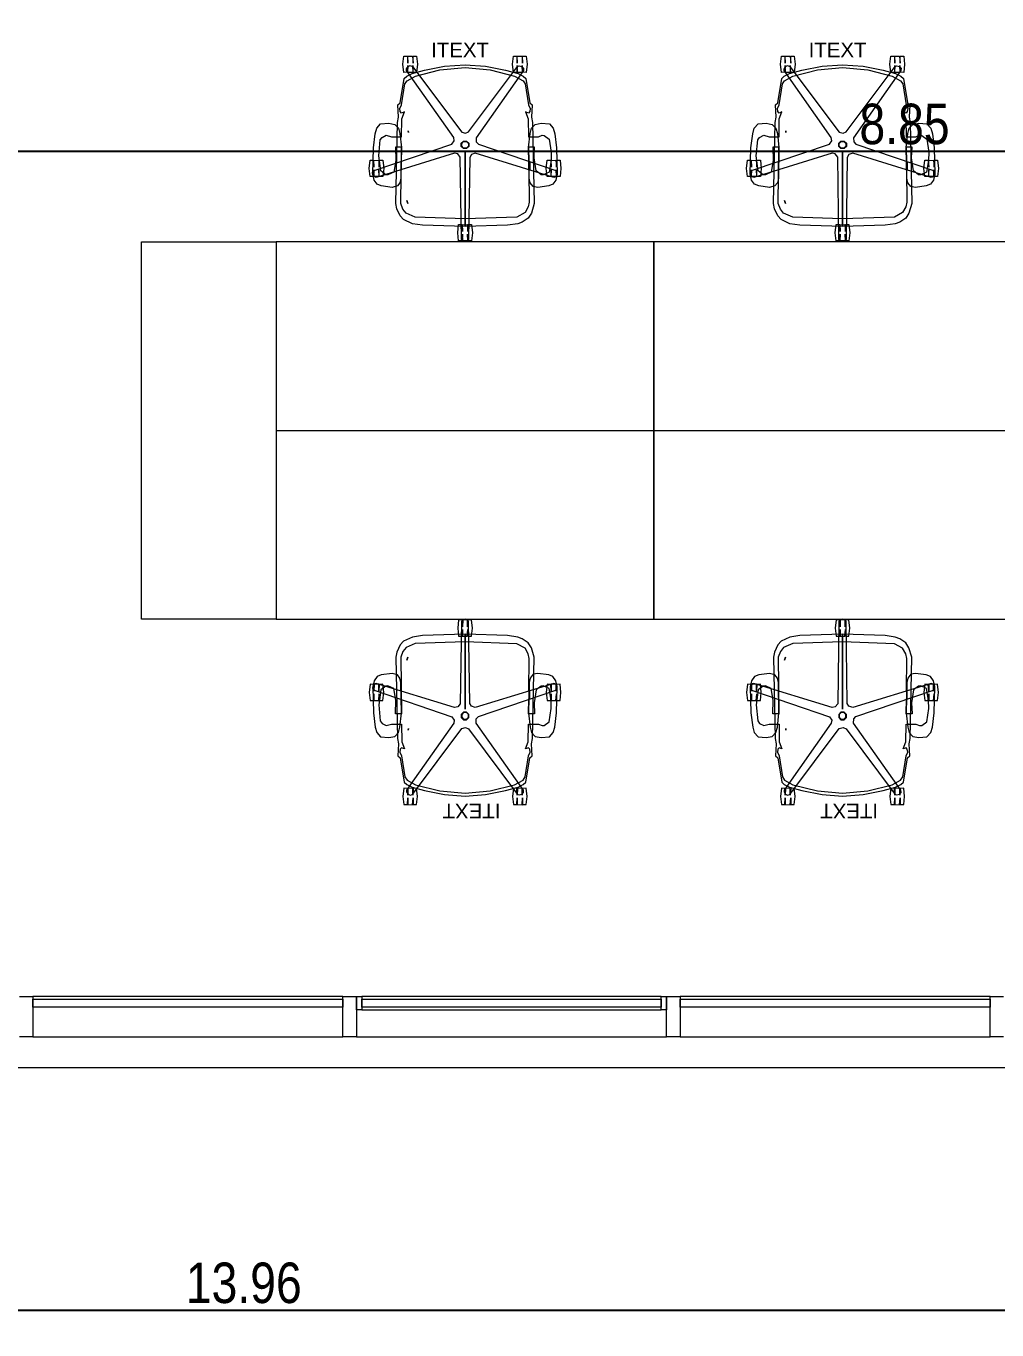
# Model space of a CAD drawing. Header units: millimetres. Extents: x 38 to 139, y 58 to 123.
# Drawn here: x 45.694 to 49.294, y 67.631 to 72.469 of the extents above; entities that cross this region are included whole.
import ezdxf

# ---------------------------------------------------------------- set-up
doc = ezdxf.new("R2010")
doc.units = ezdxf.units.MM
for name, color, linetype, lineweight in [('A-GLAZIDM', 7, 'Continuous', 9), ('A-WALL', 7, 'Continuous', 9), ('DIMENSION', 1, 'Continuous', 25), ('mobiliario ocasa', 7, 'Continuous', 5), ('SEAT-ARMPAD', 7, 'Continuous', 0), ('SEAT-BASE', 7, 'Continuous', 0), ('SEAT-CASTER', 7, 'Continuous', 0), ('SEAT-FABRIC', 7, 'Continuous', 0), ('SEAT-FRAME', 7, 'Continuous', 0), ('SEAT-SHAFT', 7, 'Continuous', 0)]:
    doc.layers.add(name, color=color, linetype=linetype, lineweight=lineweight)
doc.layers.add('CATALOGUE-TXT', color=7, linetype='Continuous', plot=False)
doc.layers.add('estructura', color=7, linetype='Continuous')
doc.styles.add('ARIAL', font='arial.ttf')
doc.styles.add('ARIALNARROW', font='ARIALN.TTF')
doc.dimstyles.new('C', dxfattribs={"dimscale": 1.5, "dimtxt": 0.15, "dimasz": 0.08, "dimexe": 0.01, "dimexo": 0, "dimgap": 0.025, "dimtad": 1, "dimzin": 0, "dimdsep": 46, "dimtxsty": 'ARIALNARROW', "dimblk": 'OBLIQUE', "dimcen": 0, "dimclrd": 256, "dimclre": 256, "dimclrt": 256, "dimadec": 0, "dimazin": 0, "dimtfac": 1.666667, "dimtofl": 0, "dimtmove": 0, "dimatfit": 0, "dimldrblk": 'OBLIQUE', "dimfxl": 0.1, "dimtolj": 1, "dimtzin": 0, "dimarcsym": 0})

# ---------------------------------------------------------------- blocks, each defined once
blk = doc.blocks.new('_Oblique')
at = {"layer": 'estructura', "color": 0, "lineweight": -2}
blk.add_line((-0.5, -0.5), (0.5, 0.5), dxfattribs=at)
blk = doc.blocks.new('*D73')
at = {"layer": 'Defpoints', "color": 0}
for p in [(136.763166, 77.831209), (39.523379, 68.622821), (136.763166, 63.52282)]:
    blk.add_point(p, dxfattribs=at)
at = {"layer": 'DIMENSION', "lineweight": -2}
for p, q in [((136.763166, 77.831209), (136.763166, 63.51282)), ((39.523379, 68.622821), (39.523379, 63.51282)), ((39.523379, 63.52282), (136.763166, 63.52282))]:
    blk.add_line(p, q, dxfattribs=at)
at = {"layer": 'DIMENSION', "lineweight": -2, "xscale": 0.08, "yscale": 0.08, "zscale": 0.08, "rotation": 180}
blk.add_blockref('_Oblique', (39.523379, 63.52282), dxfattribs=at)
at = {"layer": 'DIMENSION', "lineweight": -2, "xscale": 0.08, "yscale": 0.08, "zscale": 0.08}
blk.add_blockref('_Oblique', (136.763166, 63.52282), dxfattribs=at)
at = {"layer": 'DIMENSION', "insert": (88.143273, 63.624397), "char_height": 0.15, "attachment_point": 5, "style": 'ARIALNARROW'}
blk.add_mtext('\\A1;97.24', dxfattribs=at)
blk = doc.blocks.new('*D74')
at = {"layer": 'Defpoints', "color": 0}
for p in [(53.478387, 68.868709), (39.523379, 68.603709), (39.523379, 67.703709)]:
    blk.add_point(p, dxfattribs=at)
at = {"layer": 'DIMENSION', "lineweight": -2}
for p, q in [((53.478387, 68.868709), (53.478387, 67.693709)), ((39.523379, 68.603709), (39.523379, 67.693709)), ((53.478387, 67.703709), (39.523379, 67.703709))]:
    blk.add_line(p, q, dxfattribs=at)
at = {"layer": 'DIMENSION', "lineweight": -2, "xscale": 0.08, "yscale": 0.08, "zscale": 0.08, "rotation": 180}
blk.add_blockref('_Oblique', (39.523379, 67.703709), dxfattribs=at)
at = {"layer": 'DIMENSION', "lineweight": -2, "xscale": 0.08, "yscale": 0.08, "zscale": 0.08}
blk.add_blockref('_Oblique', (53.478387, 67.703709), dxfattribs=at)
at = {"layer": 'DIMENSION', "insert": (46.500883, 67.805286), "char_height": 0.15, "attachment_point": 5, "style": 'ARIALNARROW'}
blk.add_mtext('\\A1;13.96', dxfattribs=at)
blk = doc.blocks.new('*D75')
at = {"layer": 'Defpoints', "color": 0}
for p in [(44.52367, 72.002992), (44.52367, 72.002992), (53.378387, 68.868709)]:
    blk.add_point(p, dxfattribs=at)
at = {"layer": 'DIMENSION', "lineweight": -2}
for p, q in [((44.52367, 72.002992), (44.52367, 72.012992)), ((53.378387, 72.002992), (44.52367, 72.002992)), ((53.378387, 68.868709), (53.378387, 72.012992))]:
    blk.add_line(p, q, dxfattribs=at)
at = {"layer": 'DIMENSION', "lineweight": -2, "xscale": 0.08, "yscale": 0.08, "zscale": 0.08, "rotation": 180}
blk.add_blockref('_Oblique', (44.52367, 72.002992), dxfattribs=at)
at = {"layer": 'DIMENSION', "lineweight": -2, "xscale": 0.08, "yscale": 0.08, "zscale": 0.08}
blk.add_blockref('_Oblique', (53.378387, 72.002992), dxfattribs=at)
at = {"layer": 'DIMENSION', "insert": (48.951028, 72.104568), "char_height": 0.15, "attachment_point": 5, "style": 'ARIALNARROW'}
blk.add_mtext('\\A1;8.85', dxfattribs=at)

msp = doc.modelspace()

# ---------------------------------------------------------------- linework, layer by layer
at = {"layer": 'A-GLAZIDM', "color": 252, "lineweight": 18}
for p, q in [((45.66867, 68.868709), (45.71867, 68.868709)), ((45.71867, 68.868709), (45.71867, 68.718709)), ((45.71867, 68.828709), (45.71867, 68.858709)), ((45.71867, 68.858709), (46.86867, 68.858709)), ((46.86867, 68.868709), (46.91867, 68.868709)), ((46.86867, 68.718709), (46.86867, 68.868709)), ((46.86867, 68.858709), (46.86867, 68.828709)), ((46.91867, 68.818709), (46.91867, 68.868709)), ((46.91867, 68.868709), (46.93867, 68.868709)), ((46.91867, 68.868709), (46.91867, 68.718709)), ((46.93867, 68.868709), (46.93867, 68.818709)), ((46.93867, 68.828709), (46.93867, 68.858709)), ((46.93867, 68.858709), (48.04867, 68.858709)), ((48.04867, 68.818709), (48.04867, 68.868709)), ((48.04867, 68.868709), (48.06867, 68.868709)), ((48.04867, 68.858709), (48.04867, 68.828709)), ((48.06867, 68.868709), (48.06867, 68.818709)), ((48.06867, 68.868709), (48.11867, 68.868709)), ((48.06867, 68.718709), (48.06867, 68.868709)), ((48.11867, 68.868709), (48.11867, 68.718709)), ((48.11867, 68.828709), (48.11867, 68.858709)), ((48.11867, 68.858709), (49.26867, 68.858709)), ((49.26867, 68.868709), (49.31867, 68.868709)), ((49.26867, 68.718709), (49.26867, 68.868709)), ((49.26867, 68.858709), (49.26867, 68.828709)), ((46.86867, 68.828709), (45.71867, 68.828709)), ((46.93867, 68.818709), (46.91867, 68.818709)), ((48.04867, 68.828709), (46.93867, 68.828709)), ((48.06867, 68.818709), (48.04867, 68.818709)), ((49.26867, 68.828709), (48.11867, 68.828709)), ((45.71867, 68.718709), (45.66867, 68.718709)), ((46.91867, 68.718709), (46.86867, 68.718709)), ((48.11867, 68.718709), (48.06867, 68.718709)), ((49.31867, 68.718709), (49.26867, 68.718709))]:
    msp.add_line(p, q, dxfattribs=at)
at = {"layer": 'A-GLAZIDM', "color": 252}
for p, q in [((46.86867, 68.868709), (45.71867, 68.868709)), ((48.04867, 68.868709), (46.93867, 68.868709)), ((49.26867, 68.868709), (48.11867, 68.868709)), ((46.93867, 68.818709), (48.04867, 68.818709)), ((45.71867, 68.718709), (46.86867, 68.718709)), ((46.91867, 68.718709), (48.06867, 68.718709)), ((48.11867, 68.718709), (49.26867, 68.718709))]:
    msp.add_line(p, q, dxfattribs=at)
at = {"layer": 'A-WALL', "color": 252}
msp.add_line((50.49367, 68.603709), (40.89367, 68.603709), dxfattribs=at)
at = {"layer": 'mobiliario ocasa', "color": 252, "ltscale": 10}
for p, q in [((46.12126, 71.668709), (46.62126, 71.668709)), ((46.12126, 70.268709), (46.12126, 71.668709)), ((48.02126, 71.668709), (46.62126, 71.668709)), ((46.62126, 71.668709), (46.62126, 70.268709)), ((46.62126, 71.668709), (46.62126, 70.268709)), ((48.02126, 70.268709), (48.02126, 71.668709)), ((49.42126, 71.668709), (48.02126, 71.668709)), ((48.02126, 71.668709), (48.02126, 70.268709)), ((46.62126, 70.968709), (48.02126, 70.968709)), ((48.02126, 70.968709), (49.42126, 70.968709)), ((46.62126, 70.268709), (46.12126, 70.268709)), ((46.62126, 70.268709), (48.02126, 70.268709)), ((48.02126, 70.268709), (49.42126, 70.268709))]:
    msp.add_line(p, q, dxfattribs=at)
at = {"layer": 'SEAT-ARMPAD', "color": 252, "linetype": 'Continuous'}
for points in [[(46.979309, 71.920488), (46.981384, 72.016934), (46.988029, 72.069478), (46.993799, 72.08988), (47.008113, 72.105608), (47.038388, 72.108094), (47.060687, 72.103795), (47.074097, 72.089999), (47.079711, 72.069569), (47.085446, 72.018047), (47.083371, 71.903986), (47.07952, 71.887683), (47.070662, 71.8761), (47.050587, 71.870235), (47.010966, 71.87578), (46.995295, 71.882124), (46.983847, 71.89731), (46.979309, 71.920488)], [(47.557074, 72.018047), (47.562808, 72.069569), (47.568422, 72.089999), (47.581832, 72.103795), (47.604132, 72.108094), (47.634406, 72.105608), (47.64872, 72.08988), (47.654491, 72.069478), (47.661135, 72.016934), (47.66321, 71.920488), (47.658672, 71.89731), (47.647224, 71.882124), (47.631553, 71.87578), (47.591932, 71.870235), (47.573962, 71.873348), (47.562999, 71.887683), (47.559149, 71.903986), (47.557074, 72.018047)], [(48.379309, 71.920488), (48.381384, 72.016934), (48.388029, 72.069478), (48.393799, 72.08988), (48.408113, 72.105608), (48.438388, 72.108094), (48.460687, 72.103795), (48.474097, 72.089999), (48.479711, 72.069569), (48.485446, 72.018047), (48.483371, 71.903986), (48.47952, 71.887683), (48.470662, 71.8761), (48.450587, 71.870235), (48.410966, 71.87578), (48.395295, 71.882124), (48.383847, 71.89731), (48.379309, 71.920488)], [(48.957074, 72.018047), (48.962808, 72.069569), (48.968422, 72.089999), (48.981832, 72.103795), (49.004132, 72.108094), (49.034406, 72.105608), (49.04872, 72.08988), (49.054491, 72.069478), (49.061135, 72.016934), (49.06321, 71.920488), (49.058672, 71.89731), (49.047224, 71.882124), (49.031553, 71.87578), (48.991932, 71.870235), (48.973962, 71.873348), (48.962999, 71.887683), (48.959149, 71.903986), (48.957074, 72.018047)], [(46.979309, 70.016931), (46.981384, 69.920485), (46.988029, 69.86794), (46.993799, 69.847538), (47.008113, 69.831811), (47.038388, 69.829325), (47.060687, 69.833623), (47.074097, 69.84742), (47.079711, 69.86785), (47.085446, 69.919371), (47.083371, 70.033433), (47.07952, 70.049736), (47.070662, 70.061318), (47.050587, 70.067184), (47.010966, 70.061638), (46.995295, 70.055295), (46.983847, 70.040109), (46.979309, 70.016931)], [(47.557074, 69.919371), (47.562808, 69.86785), (47.568422, 69.84742), (47.581832, 69.833623), (47.604132, 69.829325), (47.634406, 69.831811), (47.64872, 69.847538), (47.654491, 69.86794), (47.661135, 69.920485), (47.66321, 70.016931), (47.658672, 70.040109), (47.647224, 70.055295), (47.631553, 70.061638), (47.591932, 70.067184), (47.573962, 70.064071), (47.562999, 70.049736), (47.559149, 70.033433), (47.557074, 69.919371)], [(48.379309, 70.016931), (48.381384, 69.920485), (48.388029, 69.86794), (48.393799, 69.847538), (48.408113, 69.831811), (48.438388, 69.829325), (48.460687, 69.833623), (48.474097, 69.84742), (48.479711, 69.86785), (48.485446, 69.919371), (48.483371, 70.033433), (48.47952, 70.049736), (48.470662, 70.061318), (48.450587, 70.067184), (48.410966, 70.061638), (48.395295, 70.055295), (48.383847, 70.040109), (48.379309, 70.016931)], [(48.957074, 69.919371), (48.962808, 69.86785), (48.968422, 69.84742), (48.981832, 69.833623), (49.004132, 69.829325), (49.034406, 69.831811), (49.04872, 69.847538), (49.054491, 69.86794), (49.061135, 69.920485), (49.06321, 70.016931), (49.058672, 70.040109), (49.047224, 70.055295), (49.031553, 70.061638), (48.991932, 70.067184), (48.973962, 70.064071), (48.962999, 70.049736), (48.959149, 70.033433), (48.957074, 69.919371)]]:
    msp.add_lwpolyline(points, dxfattribs=at)
at = {"layer": 'SEAT-BASE', "color": 252, "linetype": 'Continuous'}
for points in [[(46.978512, 71.925373), (46.983964, 71.932289), (47.272721, 72.030865), (47.281109, 72.043284), (47.27963, 72.055289), (47.104726, 72.30368), (47.104491, 72.309656), (47.110048, 72.31875), (47.117699, 72.322289), (47.125962, 72.319241), (47.308944, 72.075078), (47.323348, 72.070939), (47.334307, 72.076055), (47.516494, 72.319155), (47.522104, 72.321225), (47.53247, 72.318751), (47.5382, 72.312567), (47.537855, 72.303768), (47.362186, 72.05429), (47.362701, 72.039313), (47.370953, 72.03047), (47.658454, 71.932323), (47.662157, 71.927627), (47.663006, 71.917003), (47.658897, 71.909643), (47.650421, 71.907252), (47.358869, 71.99723), (47.344784, 71.992112), (47.338924, 71.981531), (47.334423, 71.677773), (47.331101, 71.6728), (47.32126, 71.668709), (47.31299, 71.670344), (47.308097, 71.677666), (47.303577, 71.982752), (47.294357, 71.994567), (47.282483, 71.99687), (46.992201, 71.907284), (46.986445, 71.908907), (46.979513, 71.917002), (46.978512, 71.925373)], [(48.378512, 71.925373), (48.383964, 71.932289), (48.672721, 72.030865), (48.681109, 72.043284), (48.67963, 72.055289), (48.504726, 72.30368), (48.504491, 72.309656), (48.510048, 72.31875), (48.517699, 72.322289), (48.525962, 72.319241), (48.708944, 72.075078), (48.723348, 72.070939), (48.734307, 72.076055), (48.916494, 72.319155), (48.922104, 72.321225), (48.93247, 72.318751), (48.9382, 72.312567), (48.937855, 72.303768), (48.762186, 72.05429), (48.762701, 72.039313), (48.770953, 72.03047), (49.058454, 71.932323), (49.062157, 71.927627), (49.063006, 71.917003), (49.058897, 71.909643), (49.050421, 71.907252), (48.758869, 71.99723), (48.744784, 71.992112), (48.738924, 71.981531), (48.734423, 71.677773), (48.731101, 71.6728), (48.72126, 71.668709), (48.71299, 71.670344), (48.708097, 71.677666), (48.703577, 71.982752), (48.694357, 71.994567), (48.682483, 71.99687), (48.392201, 71.907284), (48.386445, 71.908907), (48.379513, 71.917002), (48.378512, 71.925373)], [(46.978512, 70.012046), (46.983964, 70.00513), (47.272721, 69.906554), (47.281109, 69.894134), (47.27963, 69.88213), (47.104726, 69.633738), (47.104491, 69.627763), (47.110048, 69.618669), (47.117699, 69.61513), (47.125962, 69.618178), (47.308944, 69.862341), (47.323348, 69.86648), (47.334307, 69.861364), (47.516494, 69.618263), (47.522104, 69.616193), (47.53247, 69.618668), (47.5382, 69.624851), (47.537855, 69.633651), (47.362186, 69.883128), (47.362701, 69.898106), (47.370953, 69.906948), (47.658454, 70.005095), (47.662157, 70.009792), (47.663006, 70.020415), (47.658897, 70.027776), (47.650421, 70.030166), (47.358869, 69.940188), (47.344784, 69.945306), (47.338924, 69.955887), (47.334423, 70.259646), (47.331101, 70.264618), (47.32126, 70.268709), (47.31299, 70.267075), (47.308097, 70.259753), (47.303577, 69.954666), (47.294357, 69.942851), (47.282483, 69.940549), (46.992201, 70.030135), (46.986445, 70.028511), (46.979513, 70.020416), (46.978512, 70.012046)], [(48.378512, 70.012046), (48.383964, 70.00513), (48.672721, 69.906554), (48.681109, 69.894134), (48.67963, 69.88213), (48.504726, 69.633738), (48.504491, 69.627763), (48.510048, 69.618669), (48.517699, 69.61513), (48.525962, 69.618178), (48.708944, 69.862341), (48.723348, 69.86648), (48.734307, 69.861364), (48.916494, 69.618263), (48.922104, 69.616193), (48.93247, 69.618668), (48.9382, 69.624851), (48.937855, 69.633651), (48.762186, 69.883128), (48.762701, 69.898106), (48.770953, 69.906948), (49.058454, 70.005095), (49.062157, 70.009792), (49.063006, 70.020415), (49.058897, 70.027776), (49.050421, 70.030166), (48.758869, 69.940188), (48.744784, 69.945306), (48.738924, 69.955887), (48.734423, 70.259646), (48.731101, 70.264618), (48.72126, 70.268709), (48.71299, 70.267075), (48.708097, 70.259753), (48.703577, 69.954666), (48.694357, 69.942851), (48.682483, 69.940549), (48.392201, 70.030135), (48.386445, 70.028511), (48.379513, 70.020416), (48.378512, 70.012046)]]:
    msp.add_lwpolyline(points, dxfattribs=at)
at = {"layer": 'SEAT-CASTER', "color": 252, "linetype": 'Continuous'}
for points in [[(47.091026, 72.326843), (47.094467, 72.357151), (47.107563, 72.356949), (47.109087, 72.331681), (47.109087, 72.356804), (47.126857, 72.35732), (47.128897, 72.331681), (47.128897, 72.356949), (47.141993, 72.357151), (47.145434, 72.326843), (47.141999, 72.29659), (47.128897, 72.297415), (47.127373, 72.322004), (47.127373, 72.296881), (47.109603, 72.296365), (47.109087, 72.322004), (47.107563, 72.297415), (47.094461, 72.29659), (47.091026, 72.326843)], [(47.497085, 72.326843), (47.500527, 72.357151), (47.513622, 72.356949), (47.515146, 72.331681), (47.515146, 72.356804), (47.532916, 72.35732), (47.534956, 72.331681), (47.534956, 72.356949), (47.548052, 72.357151), (47.551494, 72.326843), (47.548058, 72.29659), (47.534956, 72.297415), (47.533432, 72.322004), (47.533432, 72.296881), (47.515662, 72.296365), (47.515146, 72.322004), (47.513622, 72.297415), (47.50052, 72.29659), (47.497085, 72.326843)], [(48.491026, 72.326843), (48.494467, 72.357151), (48.507563, 72.356949), (48.509087, 72.331681), (48.509087, 72.356804), (48.526857, 72.35732), (48.528897, 72.331681), (48.528897, 72.356949), (48.541993, 72.357151), (48.545434, 72.326843), (48.541999, 72.29659), (48.528897, 72.297415), (48.527373, 72.322004), (48.527373, 72.296881), (48.509603, 72.296365), (48.509087, 72.322004), (48.507563, 72.297415), (48.494461, 72.29659), (48.491026, 72.326843)], [(48.897085, 72.326843), (48.900527, 72.357151), (48.913622, 72.356949), (48.915146, 72.331681), (48.915146, 72.356804), (48.932916, 72.35732), (48.934956, 72.331681), (48.934956, 72.356949), (48.948052, 72.357151), (48.951494, 72.326843), (48.948058, 72.29659), (48.934956, 72.297415), (48.933432, 72.322004), (48.933432, 72.296881), (48.915662, 72.296365), (48.915146, 72.322004), (48.913622, 72.297415), (48.90052, 72.29659), (48.897085, 72.326843)], [(47.091026, 69.610576), (47.094467, 69.580268), (47.107563, 69.580469), (47.109087, 69.605738), (47.109087, 69.580614), (47.126857, 69.580098), (47.128897, 69.605738), (47.128897, 69.580469), (47.141993, 69.580268), (47.145434, 69.610576), (47.141999, 69.640829), (47.128897, 69.640003), (47.127373, 69.615414), (47.127373, 69.640538), (47.109603, 69.641054), (47.109087, 69.615414), (47.107563, 69.640003), (47.094461, 69.640829), (47.091026, 69.610576)], [(47.497085, 69.610576), (47.500527, 69.580268), (47.513622, 69.580469), (47.515146, 69.605738), (47.515146, 69.580614), (47.532916, 69.580098), (47.534956, 69.605738), (47.534956, 69.580469), (47.548052, 69.580268), (47.551494, 69.610576), (47.548058, 69.640829), (47.534956, 69.640003), (47.533432, 69.615414), (47.533432, 69.640538), (47.515662, 69.641054), (47.515146, 69.615414), (47.513622, 69.640003), (47.50052, 69.640829), (47.497085, 69.610576)], [(48.491026, 69.610576), (48.494467, 69.580268), (48.507563, 69.580469), (48.509087, 69.605738), (48.509087, 69.580614), (48.526857, 69.580098), (48.528897, 69.605738), (48.528897, 69.580469), (48.541993, 69.580268), (48.545434, 69.610576), (48.541999, 69.640829), (48.528897, 69.640003), (48.527373, 69.615414), (48.527373, 69.640538), (48.509603, 69.641054), (48.509087, 69.615414), (48.507563, 69.640003), (48.494461, 69.640829), (48.491026, 69.610576)], [(48.897085, 69.610576), (48.900527, 69.580268), (48.913622, 69.580469), (48.915146, 69.605738), (48.915146, 69.580614), (48.932916, 69.580098), (48.934956, 69.605738), (48.934956, 69.580469), (48.948052, 69.580268), (48.951494, 69.610576), (48.948058, 69.640829), (48.934956, 69.640003), (48.933432, 69.615414), (48.933432, 69.640538), (48.915662, 69.641054), (48.915146, 69.615414), (48.913622, 69.640003), (48.90052, 69.640829), (48.897085, 69.610576)]]:
    msp.add_lwpolyline(points, dxfattribs=at)
for points in [[(46.965546, 71.940657), (46.968988, 71.970966), (46.982084, 71.970764), (46.983608, 71.945496), (46.983608, 71.970619), (47.001378, 71.971135), (47.003418, 71.945496), (47.003418, 71.970764), (47.016513, 71.970966), (47.019955, 71.940657), (47.01652, 71.910405), (47.003418, 71.91123), (47.001894, 71.935819), (47.001894, 71.910696), (46.984124, 71.91018), (46.983608, 71.935819), (46.982084, 71.91123), (46.968982, 71.910405), (46.965546, 71.940657)], [(47.622564, 71.940657), (47.626006, 71.970966), (47.639101, 71.970764), (47.640625, 71.945496), (47.640625, 71.970619), (47.658395, 71.971135), (47.660435, 71.945496), (47.660435, 71.970764), (47.673531, 71.970966), (47.676973, 71.940657), (47.673537, 71.910405), (47.660435, 71.91123), (47.658912, 71.935819), (47.658912, 71.910696), (47.641141, 71.91018), (47.640625, 71.935819), (47.639101, 71.91123), (47.625999, 71.910405), (47.622564, 71.940657)], [(48.365546, 71.940657), (48.368988, 71.970966), (48.382084, 71.970764), (48.383608, 71.945496), (48.383608, 71.970619), (48.401378, 71.971135), (48.403418, 71.945496), (48.403418, 71.970764), (48.416513, 71.970966), (48.419955, 71.940657), (48.41652, 71.910405), (48.403418, 71.91123), (48.401894, 71.935819), (48.401894, 71.910696), (48.384124, 71.91018), (48.383608, 71.935819), (48.382084, 71.91123), (48.368982, 71.910405), (48.365546, 71.940657)], [(49.022564, 71.940657), (49.026006, 71.970966), (49.039101, 71.970764), (49.040625, 71.945496), (49.040625, 71.970619), (49.058395, 71.971135), (49.060435, 71.945496), (49.060435, 71.970764), (49.073531, 71.970966), (49.076973, 71.940657), (49.073537, 71.910405), (49.060435, 71.91123), (49.058912, 71.935819), (49.058912, 71.910696), (49.041141, 71.91018), (49.040625, 71.935819), (49.039101, 71.91123), (49.025999, 71.910405), (49.022564, 71.940657)], [(47.294055, 71.701982), (47.297497, 71.73229), (47.310592, 71.732089), (47.312116, 71.70682), (47.312116, 71.731944), (47.329887, 71.73246), (47.331927, 71.70682), (47.331927, 71.732089), (47.345022, 71.73229), (47.348464, 71.701982), (47.345028, 71.671729), (47.331927, 71.672555), (47.330403, 71.697144), (47.330403, 71.67202), (47.312632, 71.671504), (47.312116, 71.697144), (47.310592, 71.672555), (47.297491, 71.671729), (47.294055, 71.701982)], [(48.694055, 71.701982), (48.697497, 71.73229), (48.710592, 71.732089), (48.712116, 71.70682), (48.712116, 71.731944), (48.729887, 71.73246), (48.731927, 71.70682), (48.731927, 71.732089), (48.745022, 71.73229), (48.748464, 71.701982), (48.745028, 71.671729), (48.731927, 71.672555), (48.730403, 71.697144), (48.730403, 71.67202), (48.712632, 71.671504), (48.712116, 71.697144), (48.710592, 71.672555), (48.697491, 71.671729), (48.694055, 71.701982)], [(47.294055, 70.235437), (47.297497, 70.205128), (47.310592, 70.20533), (47.312116, 70.230598), (47.312116, 70.205475), (47.329887, 70.204959), (47.331927, 70.230598), (47.331927, 70.20533), (47.345022, 70.205128), (47.348464, 70.235437), (47.345028, 70.265689), (47.331927, 70.264864), (47.330403, 70.240275), (47.330403, 70.265398), (47.312632, 70.265914), (47.312116, 70.240275), (47.310592, 70.264864), (47.297491, 70.265689), (47.294055, 70.235437)], [(48.694055, 70.235437), (48.697497, 70.205128), (48.710592, 70.20533), (48.712116, 70.230598), (48.712116, 70.205475), (48.729887, 70.204959), (48.731927, 70.230598), (48.731927, 70.20533), (48.745022, 70.205128), (48.748464, 70.235437), (48.745028, 70.265689), (48.731927, 70.264864), (48.730403, 70.240275), (48.730403, 70.265398), (48.712632, 70.265914), (48.712116, 70.240275), (48.710592, 70.264864), (48.697491, 70.265689), (48.694055, 70.235437)], [(46.965546, 69.996761), (46.968988, 69.966453), (46.982084, 69.966655), (46.983608, 69.991923), (46.983608, 69.966799), (47.001378, 69.966283), (47.003418, 69.991923), (47.003418, 69.966655), (47.016513, 69.966453), (47.019955, 69.996761), (47.01652, 70.027014), (47.003418, 70.026189), (47.001894, 70.001599), (47.001894, 70.026723), (46.984124, 70.027239), (46.983608, 70.001599), (46.982084, 70.026189), (46.968982, 70.027014), (46.965546, 69.996761)], [(47.622564, 69.996761), (47.626006, 69.966453), (47.639101, 69.966655), (47.640625, 69.991923), (47.640625, 69.966799), (47.658395, 69.966283), (47.660435, 69.991923), (47.660435, 69.966655), (47.673531, 69.966453), (47.676973, 69.996761), (47.673537, 70.027014), (47.660435, 70.026189), (47.658912, 70.001599), (47.658912, 70.026723), (47.641141, 70.027239), (47.640625, 70.001599), (47.639101, 70.026189), (47.625999, 70.027014), (47.622564, 69.996761)], [(48.365546, 69.996761), (48.368988, 69.966453), (48.382084, 69.966655), (48.383608, 69.991923), (48.383608, 69.966799), (48.401378, 69.966283), (48.403418, 69.991923), (48.403418, 69.966655), (48.416513, 69.966453), (48.419955, 69.996761), (48.41652, 70.027014), (48.403418, 70.026189), (48.401894, 70.001599), (48.401894, 70.026723), (48.384124, 70.027239), (48.383608, 70.001599), (48.382084, 70.026189), (48.368982, 70.027014), (48.365546, 69.996761)], [(49.022564, 69.996761), (49.026006, 69.966453), (49.039101, 69.966655), (49.040625, 69.991923), (49.040625, 69.966799), (49.058395, 69.966283), (49.060435, 69.991923), (49.060435, 69.966655), (49.073531, 69.966453), (49.076973, 69.996761), (49.073537, 70.027014), (49.060435, 70.026189), (49.058912, 70.001599), (49.058912, 70.026723), (49.041141, 70.027239), (49.040625, 70.001599), (49.039101, 70.026189), (49.025999, 70.027014), (49.022564, 69.996761)]]:
    msp.add_lwpolyline(points, close=True, dxfattribs=at)
at = {"layer": 'SEAT-FABRIC', "color": 252, "linetype": 'Continuous'}
for points in [[(47.064864, 71.809969), (47.070998, 72.111198), (47.074718, 72.131268), (47.072354, 72.175914), (47.081023, 72.183515), (47.095504, 72.273879), (47.105283, 72.28264), (47.124714, 72.292302), (47.170594, 72.305239), (47.245353, 72.319814), (47.321285, 72.325486), (47.397218, 72.319814), (47.471977, 72.305239), (47.517856, 72.292302), (47.537288, 72.28264), (47.547067, 72.273879), (47.561548, 72.183515), (47.570217, 72.175914), (47.567826, 72.131215), (47.571522, 72.111164), (47.577655, 71.809969), (47.567508, 71.774851), (47.555674, 71.756667), (47.533405, 71.741818), (47.51655, 71.73543), (47.47942, 71.729887), (47.32126, 71.724738), (47.32126, 71.752766), (47.32126, 71.724738), (47.163099, 71.729887), (47.12597, 71.73543), (47.093265, 71.751034), (47.081074, 71.764335), (47.068766, 71.791199), (47.064864, 71.809969)], [(48.464864, 71.809969), (48.470998, 72.111198), (48.474718, 72.131268), (48.472354, 72.175914), (48.481023, 72.183515), (48.495504, 72.273879), (48.505283, 72.28264), (48.524714, 72.292302), (48.570594, 72.305239), (48.645353, 72.319814), (48.721285, 72.325486), (48.797218, 72.319814), (48.871977, 72.305239), (48.917856, 72.292302), (48.937288, 72.28264), (48.947067, 72.273879), (48.961548, 72.183515), (48.970217, 72.175914), (48.967826, 72.131215), (48.971522, 72.111164), (48.977655, 71.809969), (48.967508, 71.774851), (48.955674, 71.756667), (48.933405, 71.741818), (48.91655, 71.73543), (48.87942, 71.729887), (48.72126, 71.724738), (48.72126, 71.752766), (48.72126, 71.724738), (48.563099, 71.729887), (48.52597, 71.73543), (48.493265, 71.751034), (48.481074, 71.764335), (48.468766, 71.791199), (48.464864, 71.809969)], [(47.064864, 70.127449), (47.070998, 69.82622), (47.074718, 69.806151), (47.072354, 69.761505), (47.081023, 69.753904), (47.095504, 69.66354), (47.105283, 69.654779), (47.124714, 69.645117), (47.170594, 69.632179), (47.245353, 69.617604), (47.321285, 69.611933), (47.397218, 69.617604), (47.471977, 69.632179), (47.517856, 69.645117), (47.537288, 69.654779), (47.547067, 69.66354), (47.561548, 69.753904), (47.570217, 69.761505), (47.567826, 69.806204), (47.571522, 69.826255), (47.577655, 70.127449), (47.567508, 70.162568), (47.555674, 70.180752), (47.533405, 70.195601), (47.51655, 70.201989), (47.47942, 70.207531), (47.32126, 70.212681), (47.32126, 70.184652), (47.32126, 70.212681), (47.163099, 70.207531), (47.12597, 70.201989), (47.093265, 70.186385), (47.081074, 70.173084), (47.068766, 70.14622), (47.064864, 70.127449)], [(48.464864, 70.127449), (48.470998, 69.82622), (48.474718, 69.806151), (48.472354, 69.761505), (48.481023, 69.753904), (48.495504, 69.66354), (48.505283, 69.654779), (48.524714, 69.645117), (48.570594, 69.632179), (48.645353, 69.617604), (48.721285, 69.611933), (48.797218, 69.617604), (48.871977, 69.632179), (48.917856, 69.645117), (48.937288, 69.654779), (48.947067, 69.66354), (48.961548, 69.753904), (48.970217, 69.761505), (48.967826, 69.806204), (48.971522, 69.826255), (48.977655, 70.127449), (48.967508, 70.162568), (48.955674, 70.180752), (48.933405, 70.195601), (48.91655, 70.201989), (48.87942, 70.207531), (48.72126, 70.212681), (48.72126, 70.184652), (48.72126, 70.212681), (48.563099, 70.207531), (48.52597, 70.201989), (48.493265, 70.186385), (48.481074, 70.173084), (48.468766, 70.14622), (48.464864, 70.127449)]]:
    msp.add_lwpolyline(points, close=True, dxfattribs=at)
at = {"layer": 'SEAT-FRAME', "color": 252, "linetype": 'Continuous'}
for points in [[(47.006839, 72.046639), (47.013819, 72.055812), (47.02891, 72.063447), (47.049065, 72.058359), (47.08587, 72.058334), (47.086703, 72.124492), (47.096711, 72.150601), (47.085938, 72.14579), (47.081385, 72.151343), (47.079485, 72.162647), (47.08568, 72.175975), (47.098104, 72.254307), (47.106207, 72.265923), (47.137278, 72.283237), (47.228019, 72.306084), (47.321285, 72.31468), (47.414551, 72.306084), (47.505292, 72.283237), (47.536364, 72.265923), (47.544467, 72.254307), (47.556891, 72.175975), (47.563085, 72.162647), (47.561186, 72.151343), (47.556636, 72.145788), (47.545784, 72.150635), (47.555816, 72.124492), (47.556649, 72.058334), (47.593454, 72.058359), (47.606946, 72.064152), (47.615374, 72.063261), (47.633595, 72.049379), (47.641011, 72.000924), (47.640395, 71.970082), (47.632821, 71.92682), (47.611602, 71.91647), (47.603175, 71.917361), (47.584953, 71.931244), (47.577538, 71.979698), (47.579515, 72.019996), (47.557133, 72.019825), (47.557833, 71.964245), (47.561323, 71.963259), (47.561323, 71.934341), (47.558222, 71.93336), (47.559591, 71.815099), (47.555687, 71.797747), (47.543753, 71.776635), (47.51333, 71.760023), (47.32126, 71.753108), (47.32126, 72.002645), (47.32126, 71.753108), (47.136447, 71.759761), (47.102628, 71.774527), (47.090639, 71.7895), (47.082868, 71.810387), (47.085386, 72.019825), (47.063004, 72.019996), (47.064366, 71.970082), (47.056791, 71.926819), (47.035573, 71.91647), (47.027145, 71.917361), (47.008924, 71.931244), (47.001169, 71.987292), (47.006839, 72.046639)], [(48.406839, 72.046639), (48.413819, 72.055812), (48.42891, 72.063447), (48.449065, 72.058359), (48.48587, 72.058334), (48.486703, 72.124492), (48.496711, 72.150601), (48.485938, 72.14579), (48.481385, 72.151343), (48.479485, 72.162647), (48.48568, 72.175975), (48.498104, 72.254307), (48.506207, 72.265923), (48.537278, 72.283237), (48.628019, 72.306084), (48.721285, 72.31468), (48.814551, 72.306084), (48.905292, 72.283237), (48.936364, 72.265923), (48.944467, 72.254307), (48.956891, 72.175975), (48.963085, 72.162647), (48.961186, 72.151343), (48.956636, 72.145788), (48.945784, 72.150635), (48.955816, 72.124492), (48.956649, 72.058334), (48.993454, 72.058359), (49.006946, 72.064152), (49.015374, 72.063261), (49.033595, 72.049379), (49.041011, 72.000924), (49.040395, 71.970082), (49.032821, 71.92682), (49.011602, 71.91647), (49.003175, 71.917361), (48.984953, 71.931244), (48.977538, 71.979698), (48.979515, 72.019996), (48.957133, 72.019825), (48.957833, 71.964245), (48.961323, 71.963259), (48.961323, 71.934341), (48.958222, 71.93336), (48.959591, 71.815099), (48.955687, 71.797747), (48.943753, 71.776635), (48.91333, 71.760023), (48.72126, 71.753108), (48.72126, 72.002645), (48.72126, 71.753108), (48.536447, 71.759761), (48.502628, 71.774527), (48.490639, 71.7895), (48.482868, 71.810387), (48.485386, 72.019825), (48.463004, 72.019996), (48.464366, 71.970082), (48.456791, 71.926819), (48.435573, 71.91647), (48.427145, 71.917361), (48.408924, 71.931244), (48.401169, 71.987292), (48.406839, 72.046639)], [(47.110749, 72.080554), (47.11144, 72.074393), (47.111426, 72.074368), (47.110749, 72.080554)], [(48.510749, 72.080554), (48.51144, 72.074393), (48.511426, 72.074368), (48.510749, 72.080554)], [(47.006839, 69.89078), (47.013819, 69.881606), (47.02891, 69.873971), (47.049065, 69.879059), (47.08587, 69.879085), (47.086703, 69.812927), (47.096711, 69.786818), (47.085938, 69.791629), (47.081385, 69.786076), (47.079485, 69.774771), (47.08568, 69.761444), (47.098104, 69.683112), (47.106207, 69.671496), (47.137278, 69.654181), (47.228019, 69.631335), (47.321285, 69.622738), (47.414551, 69.631335), (47.505292, 69.654181), (47.536364, 69.671496), (47.544467, 69.683112), (47.556891, 69.761444), (47.563085, 69.774771), (47.561186, 69.786076), (47.556636, 69.791631), (47.545784, 69.786784), (47.555816, 69.812927), (47.556649, 69.879085), (47.593454, 69.879059), (47.606946, 69.873266), (47.615374, 69.874158), (47.633595, 69.88804), (47.641011, 69.936495), (47.640395, 69.967337), (47.632821, 70.010599), (47.611602, 70.020948), (47.603175, 70.020057), (47.584953, 70.006175), (47.577538, 69.95772), (47.579515, 69.917423), (47.557133, 69.917594), (47.557833, 69.973174), (47.561323, 69.974159), (47.561323, 70.003077), (47.558222, 70.004059), (47.559591, 70.12232), (47.555687, 70.139671), (47.543753, 70.160783), (47.51333, 70.177396), (47.32126, 70.18431), (47.32126, 69.934774), (47.32126, 70.18431), (47.136447, 70.177657), (47.102628, 70.162892), (47.090639, 70.147919), (47.082868, 70.127031), (47.085386, 69.917594), (47.063004, 69.917423), (47.064366, 69.967337), (47.056791, 70.010599), (47.035573, 70.020948), (47.027145, 70.020057), (47.008924, 70.006175), (47.001169, 69.950127), (47.006839, 69.89078)], [(48.406839, 69.89078), (48.413819, 69.881606), (48.42891, 69.873971), (48.449065, 69.879059), (48.48587, 69.879085), (48.486703, 69.812927), (48.496711, 69.786818), (48.485938, 69.791629), (48.481385, 69.786076), (48.479485, 69.774771), (48.48568, 69.761444), (48.498104, 69.683112), (48.506207, 69.671496), (48.537278, 69.654181), (48.628019, 69.631335), (48.721285, 69.622738), (48.814551, 69.631335), (48.905292, 69.654181), (48.936364, 69.671496), (48.944467, 69.683112), (48.956891, 69.761444), (48.963085, 69.774771), (48.961186, 69.786076), (48.956636, 69.791631), (48.945784, 69.786784), (48.955816, 69.812927), (48.956649, 69.879085), (48.993454, 69.879059), (49.006946, 69.873266), (49.015374, 69.874158), (49.033595, 69.88804), (49.041011, 69.936495), (49.040395, 69.967337), (49.032821, 70.010599), (49.011602, 70.020948), (49.003175, 70.020057), (48.984953, 70.006175), (48.977538, 69.95772), (48.979515, 69.917423), (48.957133, 69.917594), (48.957833, 69.973174), (48.961323, 69.974159), (48.961323, 70.003077), (48.958222, 70.004059), (48.959591, 70.12232), (48.955687, 70.139671), (48.943753, 70.160783), (48.91333, 70.177396), (48.72126, 70.18431), (48.72126, 69.934774), (48.72126, 70.18431), (48.536447, 70.177657), (48.502628, 70.162892), (48.490639, 70.147919), (48.482868, 70.127031), (48.485386, 69.917594), (48.463004, 69.917423), (48.464366, 69.967337), (48.456791, 70.010599), (48.435573, 70.020948), (48.427145, 70.020057), (48.408924, 70.006175), (48.401169, 69.950127), (48.406839, 69.89078)], [(47.110749, 69.856865), (47.11144, 69.863026), (47.111426, 69.863051), (47.110749, 69.856865)], [(48.510749, 69.856865), (48.51144, 69.863026), (48.511426, 69.863051), (48.510749, 69.856865)]]:
    msp.add_lwpolyline(points, close=True, dxfattribs=at)
for points in [[(47.106074, 71.821097), (47.109652, 71.810625), (47.106074, 71.821097)], [(48.506074, 71.821097), (48.509652, 71.810625), (48.506074, 71.821097)], [(47.106074, 70.116322), (47.109652, 70.126794), (47.106074, 70.116322)], [(48.506074, 70.116322), (48.509652, 70.126794), (48.506074, 70.116322)]]:
    msp.add_lwpolyline(points, dxfattribs=at)
at = {"layer": 'SEAT-SHAFT', "color": 252, "linetype": 'Continuous'}
for points in [[(47.307181, 72.033875), (47.315428, 72.042122), (47.327091, 72.042122), (47.335338, 72.033875), (47.335338, 72.022211), (47.327091, 72.013964), (47.315428, 72.013964), (47.307181, 72.022211), (47.307181, 72.033875)], [(47.308917, 72.033155), (47.316147, 72.040386), (47.326372, 72.040386), (47.333602, 72.033155), (47.333602, 72.022931), (47.326372, 72.015701), (47.316147, 72.015701), (47.308917, 72.022931), (47.308917, 72.033155)], [(48.707181, 72.033875), (48.715428, 72.042122), (48.727091, 72.042122), (48.735338, 72.033875), (48.735338, 72.022211), (48.727091, 72.013964), (48.715428, 72.013964), (48.707181, 72.022211), (48.707181, 72.033875)], [(48.708917, 72.033155), (48.716147, 72.040386), (48.726372, 72.040386), (48.733602, 72.033155), (48.733602, 72.022931), (48.726372, 72.015701), (48.716147, 72.015701), (48.708917, 72.022931), (48.708917, 72.033155)], [(47.307181, 69.903544), (47.315428, 69.895297), (47.327091, 69.895297), (47.335338, 69.903544), (47.335338, 69.915207), (47.327091, 69.923454), (47.315428, 69.923454), (47.307181, 69.915207), (47.307181, 69.903544)], [(47.308917, 69.904263), (47.316147, 69.897033), (47.326372, 69.897033), (47.333602, 69.904263), (47.333602, 69.914488), (47.326372, 69.921718), (47.316147, 69.921718), (47.308917, 69.914488), (47.308917, 69.904263)], [(48.707181, 69.903544), (48.715428, 69.895297), (48.727091, 69.895297), (48.735338, 69.903544), (48.735338, 69.915207), (48.727091, 69.923454), (48.715428, 69.923454), (48.707181, 69.915207), (48.707181, 69.903544)], [(48.708917, 69.904263), (48.716147, 69.897033), (48.726372, 69.897033), (48.733602, 69.904263), (48.733602, 69.914488), (48.726372, 69.921718), (48.716147, 69.921718), (48.708917, 69.914488), (48.708917, 69.904263)]]:
    msp.add_lwpolyline(points, close=True, dxfattribs=at)

# ---------------------------------------------------------------- texts
at = {"layer": 'CATALOGUE-TXT', "color": 252, "linetype": 'Continuous', "style": 'ARIAL'}
for p in [(47.195625, 72.353358), (48.595625, 72.353358)]:
    msp.add_attdef('ITEXT', p, 'VERUS', height=0.054189, dxfattribs=at).dxf.unprotected_set("ltscale", 0)
for p in [(47.452822, 69.58406), (48.852822, 69.58406)]:
    msp.add_attdef('ITEXT', p, 'VERUS', height=0.054189, rotation=180, dxfattribs=at).dxf.unprotected_set("ltscale", 0)

# ---------------------------------------------------------------- dimensions: what is measured, and where the dimension line sits
at = {"layer": 'DIMENSION'}
for base, p1, p2, picture, middle in [((136.763166, 63.52282), (39.523379, 68.622821), (136.763166, 77.831209), '*D73', (88.143273, 63.624397)), ((44.52367, 72.002992), (53.378387, 68.868709), (44.52367, 72.002992), '*D75', (48.951028, 72.104568)), ((39.523379, 67.703709), (53.478387, 68.868709), (39.523379, 68.603709), '*D74', (46.500883, 67.805286))]:
    dim = msp.add_linear_dim(base=base, p1=p1, p2=p2, dimstyle='C', override={"dimscale": 1, "dimlfac": 1, "dimtxsty": 'ARIALNARROW', "dimtolj": 1}, dxfattribs=at)
    dim.commit()
    dim.dimension.update_dxf_attribs({"geometry": picture, "text_midpoint": middle})

doc.saveas('drawing.dxf')
